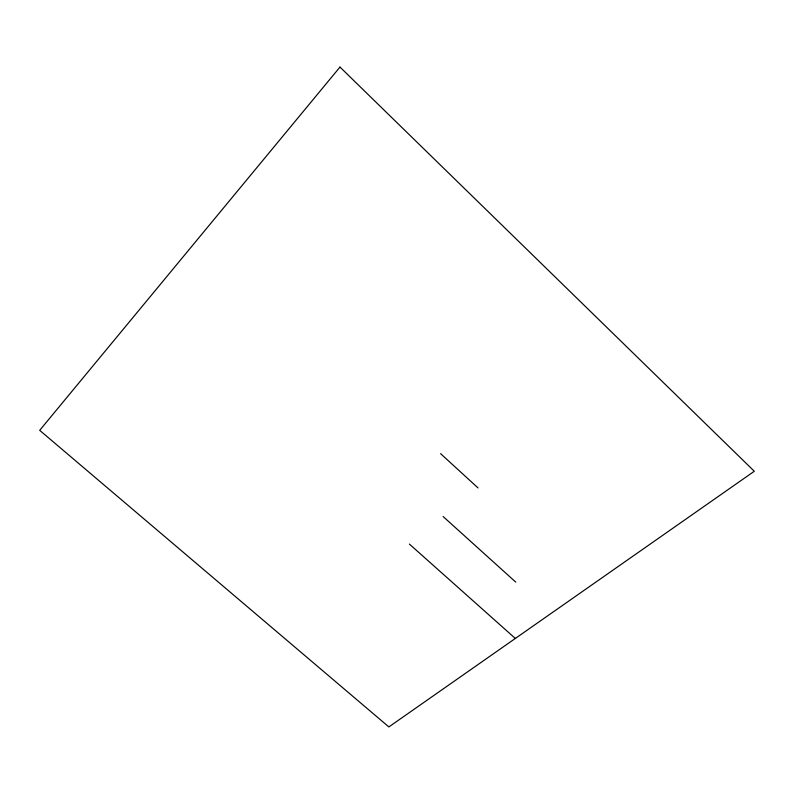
<?xml version="1.0" encoding="UTF-8"?>
<svg xmlns="http://www.w3.org/2000/svg" width="794" height="794" viewBox="0 0 794 794"><rect width="100%" height="100%" fill="white"/><g stroke="black" fill="none" stroke-linecap="round" stroke-linejoin="round"><path stroke-width="1.19" d="M409.376 544.069L515.336 638.455M443.092 516.507L515.763 582.121M440.571 453.642L478.038 487.943M339.981 67.073L39.7 430.328L388.871 726.927L754.3 471.259L339.981 67.073"/></g></svg>
